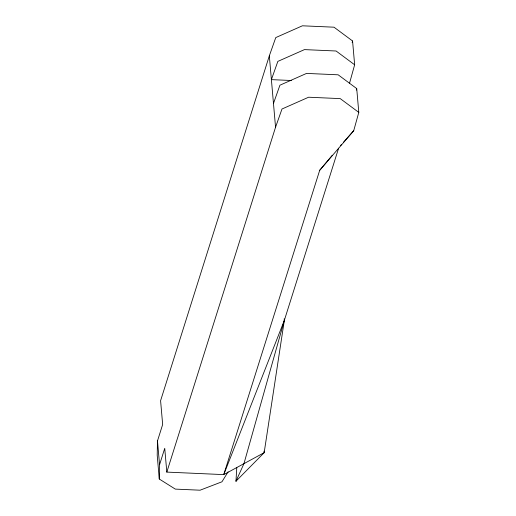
<?xml version="1.0" encoding="UTF-8"?>
<svg xmlns="http://www.w3.org/2000/svg" width="516" height="516" viewBox="0 0 516 516"><rect width="100%" height="100%" fill="white"/><g stroke="black" fill="none" stroke-linecap="round" stroke-linejoin="round"><path stroke-width="0.77" d="M349.571 83.082L354.647 64.784L352.57 40.977L334.007 27.193L302.395 25.8L275.77 37.584L269.326 55.825L160.592 400.687L162.663 424.494L157.483 440.916L157.206 455.222L159.276 479.029L175.311 489.103L200.092 490.2L221.951 481.796L228.111 471.837M159.276 479.029L159.56 464.723L157.483 440.916M236.78 467.535L235.973 481.215L264.16 452.687L284.335 320.372L338.619 148.208M352.151 42.499L352.57 40.977M356.298 90.113L356.724 88.591L338.154 74.807L306.543 73.414L279.924 85.198L273.474 103.439M159.56 464.723L164.739 448.301L166.816 472.101L223.744 474.617L319.694 170.306L353.724 130.696L358.794 112.391L356.724 88.591M284.2 318.785L284.335 320.372L243.952 463.652L235.973 481.215L236.689 479.777M166.816 472.101L275.55 127.239L281.994 108.999L308.62 97.221L340.231 98.614L358.794 112.391M284.335 320.372L223.744 474.617L264.16 452.687L264.018 451.1M319.694 170.306L332.304 155.258M340.457 145.641L341.515 144.448M343.637 142.055L353.724 130.696M291.34 80.509L271.397 79.632L277.847 61.391L304.472 49.607L336.084 51L354.647 64.784M269.326 55.825L275.55 127.239"/></g></svg>
